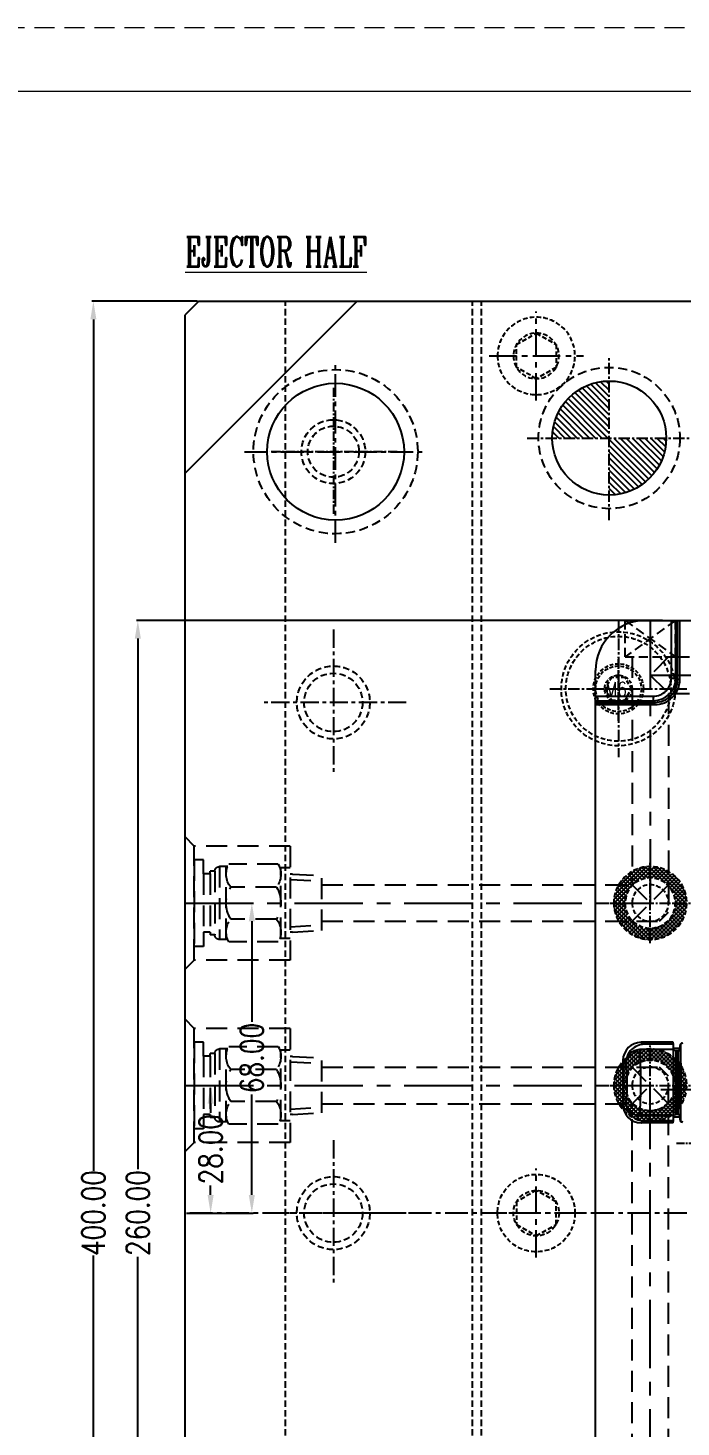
# Model space of a CAD drawing. Header units: millimetres. Extents: x 25970 to 27273, y -22508 to -21586.
# Drawn here: x 26412.1 to 26555.3, y -21892.7 to -21585.8 of the extents above; entities that cross this region are included whole.
import ezdxf

# ---------------------------------------------------------------- set-up
doc = ezdxf.new("R2010")
doc.units = ezdxf.units.MM
doc.header["$LTSCALE"] = 8
for name, pattern in [('CENTER', [2, 1.25, -0.25, 0.25, -0.25]), ('CENTER2', [1.125, 0.75, -0.125, 0.125, -0.125]), ('DASHED', [0.75, 0.5, -0.25]), ('HIDDEN', [0.375, 0.25, -0.125]), ('HIDDEN2', [0.1875, 0.125, -0.0625])]:
    doc.linetypes.add(name, pattern=pattern)
doc.layers.get('DEFPOINTS').update_dxf_attribs({"color": 6})
for name, color, linetype in [('Cav-cor', 30, 'Continuous'), ('cen', 1, 'CENTER'), ('CL', 1, 'Continuous'), ('ha', 8, 'Continuous'), ('hidden', 4, 'HIDDEN'), ('m', 144, 'HIDDEN2'), ('PIN', 5, 'Continuous'), ('SCREW', 52, 'HIDDEN'), ('SP', 3, 'Continuous'), ('WT', 4, 'Continuous')]:
    doc.layers.add(name, color=color, linetype=linetype)
doc.layers.add('dim', color=3, linetype='Continuous', lineweight=15)
doc.layers.add('MBOM-ASSIS-LAYER', color=71, linetype='Continuous', lineweight=9)
doc.styles.add('ROMANC', font='RomanC.ttf', dxfattribs={"width": 0.8, "height": 7})
doc.styles.get("Standard").update_dxf_attribs({"font": 'txt.shx', "width": 0.8, "bigfont": 'chineset.shx'})
doc.dimstyles.new('ISO-25', dxfattribs={"dimtxt": 5, "dimasz": 4, "dimexe": 0.3, "dimexo": 0.3, "dimtad": 0, "dimzin": 1, "dimdsep": 46, "dimtxsty": 'Standard', "dimcen": 0, "dimclrd": 3, "dimclre": 3, "dimclrt": 3, "dimazin": 0, "dimtfac": 1, "dimtofl": 0, "dimtmove": 0, "dimatfit": 0, "dimfxl": 0, "dimarcsym": 0})

# ---------------------------------------------------------------- blocks, each defined once
blk = doc.blocks.new('10')
at = {"layer": 'cen', "ltscale": 0.6}
for p, q in [((0, 9.76), (0, -9.76)), ((-10.35, 0), (10.35, 0))]:
    blk.add_line(p, q, dxfattribs=at)
at = {"layer": 'm'}
blk.add_lwpolyline([(0, 5), (-4.33, 2.5), (-4.33, -2.5), (0, -5), (4.33, -2.5), (4.33, 2.5)], close=True, dxfattribs=at)
for radius in [8.5, 5]:
    blk.add_circle((0, 0), radius, dxfattribs=at)
blk = doc.blocks.new('*D26482')
at = {"layer": 'DEFPOINTS', "color": 0}
for p in [(26426.48, -21645.73), (26449.61, -21645.73), (26449.61, -22045.73)]:
    blk.add_point(p, dxfattribs=at)
at = {"layer": 'dim', "color": 3, "lineweight": -2}
for p, q in [((26449.31, -21645.73), (26426.18, -21645.73)), ((26426.48, -21649.73), (26426.48, -21836.44)), ((26426.48, -22041.73), (26426.48, -21855.02)), ((26449.31, -22045.73), (26426.18, -22045.73))]:
    blk.add_line(p, q, dxfattribs=at)
at = {"layer": 'dim', "color": 3}
for points in [[(26427.15, -21649.73), (26425.82, -21649.73), (26426.48, -21645.73)], [(26425.82, -22041.73), (26427.15, -22041.73), (26426.48, -22045.73)]]:
    blk.add_solid(points, dxfattribs=at)
at = {"layer": 'dim', "color": 3, "insert": (26426.48, -21845.73), "char_height": 5, "attachment_point": 5, "rotation": 90}
blk.add_mtext('400.00', dxfattribs=at)
blk = doc.blocks.new('20130710.090407')
at = {"layer": 'SCREW', "linetype": 'CENTER', "ltscale": 0.15}
for p, q in [((0, -7.04), (0, 7.04)), ((-7, 0), (7, 0))]:
    blk.add_line(p, q, dxfattribs=at)
at = {"layer": 'SCREW', "linetype": 'HIDDEN', "ltscale": 0.4}
blk.add_lwpolyline([(-1.44, 2.5), (-2.89, 0), (-1.44, -2.5), (1.44, -2.5), (2.89, 0), (1.44, 2.5)], close=True, dxfattribs=at)
for radius in [5.5, 5, 3]:
    blk.add_circle((0, 0), radius, dxfattribs=at)
at = {"layer": 'dim', "style": 'ROMANC', "width": 0.8}
blk.add_text('M6', height=3.172, dxfattribs=at).set_placement((-2.88, -1.7))
blk = doc.blocks.new('20130710.090411')
at = {"layer": 'SP', "color": 145, "linetype": 'CENTER', "ltscale": 0.25}
for p, q in [((0, 15), (0, -15)), ((-15, 0), (15, 0))]:
    blk.add_line(p, q, dxfattribs=at)
at = {"layer": 'SP', "color": 145, "linetype": 'HIDDEN', "ltscale": 0.5}
for radius in [12.5, 11.5]:
    blk.add_circle((0, 0), radius, dxfattribs=at)
at = {"layer": 'SCREW'}
blk.add_blockref('20130710.090407', (0, 0), dxfattribs=at)
blk = doc.blocks.new('*D26511')
at = {"layer": 'DEFPOINTS', "color": 0}
for p in [(26551.61, -21715.73), (26436.23, -21975.73), (26551.61, -21975.73)]:
    blk.add_point(p, dxfattribs=at)
at = {"layer": 'dim', "color": 3, "lineweight": -2}
for p, q in [((26551.31, -21715.73), (26435.93, -21715.73)), ((26436.23, -21719.73), (26436.23, -21836.11)), ((26436.23, -21971.73), (26436.23, -21855.36)), ((26551.31, -21975.73), (26435.93, -21975.73))]:
    blk.add_line(p, q, dxfattribs=at)
at = {"layer": 'dim', "color": 3}
for points in [[(26436.9, -21719.73), (26435.57, -21719.73), (26436.23, -21715.73)], [(26435.57, -21971.73), (26436.9, -21971.73), (26436.23, -21975.73)]]:
    blk.add_solid(points, dxfattribs=at)
at = {"layer": 'dim', "color": 3, "insert": (26436.23, -21845.73), "char_height": 5, "attachment_point": 5, "rotation": 90}
blk.add_mtext('260.00', dxfattribs=at)
blk = doc.blocks.new('20100617.142056')
at = {"layer": 'MBOM-ASSIS-LAYER', "linetype": 'DASHED'}
blk.add_line((0, 841), (-1189, 841), dxfattribs=at)
at = {"layer": 'MBOM-ASSIS-LAYER'}
blk.add_line((-12.7, 828.3), (-1176.3, 828.3), dxfattribs=at)
blk = doc.blocks.new('20150513.114825')
at = {"layer": 'WT', "color": 125, "linetype": 'HIDDEN'}
for p, q in [((-5.5, 8), (5.5, 8)), ((5.5, 8), (-5.5, 0)), ((-5.5, 8), (5.5, 0)), ((-5.5, 0), (-5.5, 8)), ((5.5, 0), (5.5, 8)), ((-5.5, 0), (5.5, 0))]:
    blk.add_line(p, q, dxfattribs=at)
blk = doc.blocks.new('20150513.114820')
at = {"layer": 'WT', "linetype": 'Continuous'}
h = blk.add_hatch(dxfattribs=at)
h.set_pattern_fill('ANSI37', color=125, scale=5, angle=270, style=0)
h.set_pattern_definition([(315, (23425.0146, -23957.4168), (0.441941738, 0.441941738), []), (45, (23425.0146, -23957.4168), (-0.441941738, 0.441941738), [])])
h.paths.add_polyline_path([(8, 0), (5.5, 0, 1), (-5.5, 0), (-8, 0, -1)])
h.paths.add_polyline_path([(-8, 0), (-5.5, 0, 0.414214), (0, -5.5, 0.414214), (5.5, 0), (8, 0, -0.414214), (0, -8, -0.414214)])
at = {"layer": 'WT', "color": 125, "linetype": 'CENTER2', "ltscale": 0.4}
for p, q in [((0, 8.79), (0, -8.79)), ((8.79, 0), (-8.79, 0))]:
    blk.add_line(p, q, dxfattribs=at)
at = {"layer": 'WT', "color": 125, "linetype": 'HIDDEN2'}
for radius in [8, 5.5, 4]:
    blk.add_circle((0, 0), radius, dxfattribs=at)
blk = doc.blocks.new('*D27266')
at = {"layer": 'DEFPOINTS', "color": 0}
for p in [(26446.61, -21817.73), (26452.2, -21817.73), (26446.61, -21845.73)]:
    blk.add_point(p, dxfattribs=at)
at = {"layer": 'dim', "color": 3, "lineweight": -2}
for p, q in [((26446.91, -21817.73), (26452.5, -21817.73)), ((26452.2, -21821.73), (26452.2, -21823.77)), ((26452.2, -21841.73), (26452.2, -21839.69)), ((26446.91, -21845.73), (26452.5, -21845.73))]:
    blk.add_line(p, q, dxfattribs=at)
at = {"layer": 'dim', "color": 3}
for points in [[(26452.87, -21821.73), (26451.53, -21821.73), (26452.2, -21817.73)], [(26451.53, -21841.73), (26452.87, -21841.73), (26452.2, -21845.73)]]:
    blk.add_solid(points, dxfattribs=at)
at = {"layer": 'dim', "color": 3, "insert": (26452.2, -21831.73), "char_height": 5, "attachment_point": 5, "rotation": 90}
blk.add_mtext('28.00', dxfattribs=at)
blk = doc.blocks.new('*D27267')
at = {"layer": 'DEFPOINTS', "color": 0}
for p in [(26446.61, -21777.73), (26461.23, -21777.73), (26446.91, -21845.73)]:
    blk.add_point(p, dxfattribs=at)
at = {"layer": 'dim', "color": 3, "lineweight": -2}
for p, q in [((26446.91, -21777.73), (26461.53, -21777.73)), ((26461.23, -21781.73), (26461.23, -21803.77)), ((26461.23, -21841.73), (26461.23, -21819.69)), ((26447.21, -21845.73), (26461.53, -21845.73))]:
    blk.add_line(p, q, dxfattribs=at)
at = {"layer": 'dim', "color": 3}
for points in [[(26461.9, -21781.73), (26460.56, -21781.73), (26461.23, -21777.73)], [(26460.56, -21841.73), (26461.9, -21841.73), (26461.23, -21845.73)]]:
    blk.add_solid(points, dxfattribs=at)
at = {"layer": 'dim', "color": 3, "insert": (26461.23, -21811.73), "char_height": 5, "attachment_point": 5, "rotation": 90}
blk.add_mtext('68.00', dxfattribs=at)
blk = doc.blocks.new('20160903.151524')
at = {"layer": 'WT', "color": 125, "linetype": 'HIDDEN', "ltscale": 2.3}
for p, q in [((-6.35, 23.56), (-6.01, 30)), ((-6.01, 30), (6.01, 30)), ((-5.19, 23), (-4.82, 30)), ((5.19, 23), (4.82, 30)), ((6.35, 23.56), (6.01, 30)), ((12.5, 23), (-12.5, 23)), ((-12.5, 23), (-12.5, 2)), ((-7.75, 23), (-7.75, 20.77)), ((-6.35, 23.56), (-6.35, 23)), ((6.35, 23.56), (6.35, 23)), ((7.75, 23), (7.75, 20.77)), ((12.5, 23), (12.5, 2)), ((-8.5, 20.43), (-8.5, 9.57)), ((-7.75, 21), (7.75, 21)), ((-3.5, 20.01), (-3.5, 9.99)), ((3.5, 20.01), (3.5, 9.99)), ((8.5, 20.43), (8.5, 9.57)), ((-8, 9.33), (-8, 7.51)), ((8, 9.33), (8, 7.51)), ((-8, 9), (8, 9)), ((8, 7.51), (-8, 7.51)), ((7, 6.51), (-7, 6.51)), ((-7, 6.51), (-7, 5.51)), ((7, 6.51), (7, 5.51)), ((-9.5, 4.01), (-9.5, 2)), ((-6.4, 4.01), (-9.5, 4.01)), ((-6.4, 5.51), (-7, 5.51)), ((-6.4, 5.51), (-7, 5.51)), ((6.4, 5.51), (-6.4, 5.51)), ((-6.4, 5.51), (-6.4, 4.01)), ((6.4, 4.01), (-6.4, 4.01)), ((6.4, 5.51), (6.4, 4.01)), ((6.4, 5.51), (7, 5.51)), ((6.4, 5.51), (7, 5.51)), ((6.4, 4.01), (9.5, 4.01)), ((9.5, 4.01), (9.5, 2)), ((-12.5, 2), (-14.5, 0)), ((-14.5, 0), (14.5, 0)), ((-12.5, 2), (12.5, 2)), ((9.5, 2), (-9.5, 2)), ((12.5, 2), (14.5, 0))]:
    blk.add_line(p, q, dxfattribs=at)
at = {"layer": 'WT', "color": 125, "linetype": 'CENTER', "ltscale": 1.5}
blk.add_line((0, 0), (0, 30), dxfattribs=at)
at = {"layer": 'WT', "color": 125, "linetype": 'HIDDEN', "ltscale": 2.3}
for centre, radius, start, end in [((-6.32, 16.53), 4.47, 50.9817, 119.248), ((0, 14.34), 6.66, 58.3016, 121.6984), ((6.32, 16.53), 4.47, 60.752, 129.0183), ((-6.32, 13.47), 4.47, 240.752, 309.0183), ((0, 15.66), 6.66, 238.3016, 301.6984), ((6.32, 13.47), 4.47, 230.9817, 299.248), ((-7, 7.51), 1, 180, 270), ((7, 7.51), 1, 270, 0)]:
    blk.add_arc(centre, radius, start, end, dxfattribs=at)

msp = doc.modelspace()

# ---------------------------------------------------------------- hatches: boundary and pattern name
at = {"layer": 'ha'}
h = msp.add_hatch(dxfattribs=at)
h.set_pattern_fill('ANSI31', color=256, scale=0.3, style=0)
h.set_pattern_definition([(315, (26325.675, -21611.6286), (-0.6735192, -0.6735192), [])])
h.paths.add_polyline_path([(26539.607, -21675.733), (26527.107, -21675.733, -0.4142136), (26539.607, -21663.233)])
h.paths.add_polyline_path([(26539.607, -21688.233), (26539.607, -21675.733), (26552.107, -21675.733, -0.4142136)])
h.paths.add_polyline_path([(26703.607, -21675.733), (26691.107, -21675.733, -0.4142136), (26703.607, -21663.233)])
h.paths.add_polyline_path([(26703.607, -21688.233), (26703.607, -21675.733), (26716.107, -21675.733, -0.4142136)])

# ---------------------------------------------------------------- linework, layer by layer
for p, q in [((26449.607, -21645.733), (26446.607, -21648.733)), ((26484.323, -21645.733), (26446.607, -21683.448)), ((26449.607, -21645.733), (26793.607, -21645.733)), ((26446.607, -22042.733), (26446.607, -21648.733))]:
    msp.add_line(p, q)
at = {"color": 8, "linetype": 'HIDDEN', "ltscale": 0.7}
for p, q in [((26468.607, -22045.733), (26468.607, -21645.733)), ((26509.607, -22045.733), (26509.607, -21645.733)), ((26511.607, -22045.733), (26511.607, -21645.733))]:
    msp.add_line(p, q, dxfattribs=at)
at = {"color": 8, "linetype": 'CENTER', "ltscale": 0.2}
for p, q in [((26479.107, -21664.733), (26479.107, -21692.733)), ((26493.107, -21678.733), (26465.107, -21678.733))]:
    msp.add_line(p, q, dxfattribs=at)
at = {"color": 8, "linetype": 'CENTER', "ltscale": 0.4}
for p, q in [((26479.107, -21717.733), (26479.107, -21749.733)), ((26495.107, -21733.733), (26463.107, -21733.733)), ((26479.107, -21829.733), (26479.107, -21861.733)), ((26495.107, -21845.733), (26463.107, -21845.733))]:
    msp.add_line(p, q, dxfattribs=at)
for centre, radius in [((26479.607, -21678.733), 15), ((26539.607, -21675.733), 12.5)]:
    msp.add_circle(centre, radius)
at = {"color": 8, "linetype": 'HIDDEN', "ltscale": 0.7}
for centre, radius in [((26479.107, -21678.733), 7), ((26479.107, -21678.733), 5.6), ((26479.107, -21733.733), 8), ((26479.107, -21733.733), 6.4), ((26479.107, -21845.733), 8), ((26479.107, -21845.733), 6.4)]:
    msp.add_circle(centre, radius, dxfattribs=at)
at = {"layer": 'Cav-cor', "color": 241}
for p, q in [((26547.607, -21715.733), (26695.607, -21715.733)), ((26553.239, -21728.37), (26553.239, -21715.733)), ((26554.238, -21728.37), (26554.238, -21715.733)), ((26554.583, -21728.715), (26554.583, -21715.733)), ((26555.082, -21728.715), (26555.082, -21715.733)), ((26536.607, -21964.733), (26536.607, -21726.733)), ((26553.239, -21728.37), (26554.238, -21728.37)), ((26554.238, -21728.37), (26554.583, -21728.715)), ((26555.082, -21728.715), (26554.583, -21728.715)), ((26536.607, -21732.364), (26549.245, -21732.364)), ((26536.607, -21733.363), (26549.245, -21733.363)), ((26536.607, -21733.708), (26549.589, -21733.708)), ((26536.607, -21734.207), (26549.589, -21734.207)), ((26549.245, -21732.364), (26549.245, -21733.363)), ((26549.245, -21733.363), (26549.589, -21733.708)), ((26549.589, -21734.207), (26549.589, -21733.708)), ((26547.318, -21808.706), (26546.604, -21808.278)), ((26553.617, -21808.278), (26546.604, -21808.278)), ((26553.689, -21808.706), (26553.617, -21808.278)), ((26553.689, -21809.839), (26546.255, -21809.839)), ((26553.689, -21808.706), (26547.318, -21808.706)), ((26555.199, -21809.604), (26553.677, -21809.604)), ((26553.689, -21809.839), (26553.689, -21808.706)), ((26554.689, -21810.114), (26554.179, -21810.114)), ((26555.148, -21809.604), (26555.148, -21808.941)), ((26555.148, -21808.941), (26555.213, -21809.006)), ((26542.607, -21812.265), (26542.607, -21821.936)), ((26543.321, -21812.693), (26542.607, -21812.265)), ((26543.321, -21812.95), (26543.321, -21812.693)), ((26542.607, -21821.936), (26543.321, -21821.508)), ((26543.321, -21821.508), (26543.321, -21821.251)), ((26553.689, -21824.362), (26546.255, -21824.362)), ((26546.604, -21825.923), (26547.318, -21825.495)), ((26553.617, -21825.923), (26546.604, -21825.923)), ((26553.689, -21825.495), (26547.318, -21825.495)), ((26553.617, -21825.923), (26553.689, -21825.495)), ((26553.678, -21824.598), (26555.199, -21824.598)), ((26553.689, -21825.495), (26553.689, -21824.362)), ((26553.991, -21824.124), (26554.179, -21824.088)), ((26554.689, -21824.088), (26554.179, -21824.088)), ((26555.148, -21825.261), (26555.148, -21824.598)), ((26555.213, -21825.195), (26555.148, -21825.261))]:
    msp.add_line(p, q, dxfattribs=at)
for points in [[(26554.179, -21810.114), (26553.952, -21810.06), (26553.78, -21809.921)], [(26553.689, -21824.467), (26553.717, -21824.382), (26553.818, -21824.238), (26553.991, -21824.124)]]:
    msp.add_lwpolyline(points, dxfattribs=at)
for centre, radius, start, end in [((26547.607, -21726.733), 11, 90, 180), ((26549.244, -21728.369), 4.994, 270.01243, 359.98757), ((26549.247, -21728.372), 3.992, 269.97131, 0.02862), ((26549.592, -21728.717), 5.49, 269.9718, 0.02799), ((26549.594, -21728.719), 4.989, 269.94997, 0.05003), ((26554.641, -21809.61), 0.504, 270.06954, 342.43292), ((26554.689, -21809.604), 0.51, 270.00109, 0.00109), ((26555.723, -21809.006), 0.51, 90.00527, 179.99473), ((26554.64, -21824.597), 0.509, 71.6341, 84.67814), ((26554.689, -21824.598), 0.51, 359.99891, 89.99891), ((26555.723, -21825.195), 0.51, 180.00527, 269.99473)]:
    msp.add_arc(centre, radius, start, end, dxfattribs=at)
for centre, major_axis, ratio, start_param, end_param in [((26546.623, -21812.284), (3.449, -2.066), 0.9948398, 2.1127811, 3.679016), ((26553.669, -21817.101), (0, 7.6), 0.0087269, -2.8418617, -0.2997309), ((26555.658, -21808.941), (0.361, -0.361), 0.9999239, 2.3562326, 3.9269527), ((26546.623, -21821.917), (3.449, 2.066), 0.9948398, 2.6041693, 4.1704042), ((26555.658, -21825.261), (-0.361, -0.361), 0.9999239, -0.7853601, 0.7853601)]:
    msp.add_ellipse(centre, major_axis=major_axis, ratio=ratio, start_param=start_param, end_param=end_param, dxfattribs=at)
for points, knots in [([(26547.318, -21808.706), (26546.796, -21808.706), (26545.74, -21808.915), (26544.405, -21809.809), (26543.663, -21810.931), (26543.367, -21811.941), (26543.319, -21812.468), (26543.319, -21812.73)], [0, 0, 0, 0, 0.2497143, 0.4993909, 0.7490739, 0.8745649, 1, 1, 1, 1]), ([(26543.319, -21812.73), (26543.346, -21812.354), (26543.522, -21811.605), (26544.16, -21810.641), (26545.118, -21809.991), (26545.879, -21809.839), (26546.255, -21809.839)], [0, 0, 0, 0, 0.2503056, 0.5002559, 0.7501366, 1, 1, 1, 1]), ([(26546.255, -21824.362), (26546.281, -21824.214), (26546.324, -21823.86), (26546.402, -21822.944), (26546.473, -21821.463), (26546.527, -21819.397), (26546.545, -21817.101), (26546.527, -21814.804), (26546.473, -21812.738), (26546.402, -21811.257), (26546.324, -21810.342), (26546.281, -21809.987), (26546.255, -21809.839)], [0, 0, 0, 0, 0.0309394, 0.0736005, 0.1896005, 0.336621, 0.4999998, 0.6633785, 0.810399, 0.926399, 0.9690606, 1, 1, 1, 1]), ([(26554.179, -21810.114), (26554.182, -21810.114), (26554.182, -21810.131), (26554.187, -21810.151), (26554.189, -21810.197), (26554.191, -21810.23), (26554.192, -21810.25)], [0, 0, 0, 0, 0.0667421, 0.2548659, 0.5660289, 1, 1, 1, 1]), ([(26554.192, -21810.25), (26554.198, -21810.372), (26554.206, -21810.69), (26554.221, -21811.588), (26554.234, -21813.13), (26554.242, -21814.898), (26554.245, -21816.513), (26554.245, -21817.783), (26554.242, -21819.029), (26554.238, -21820.21), (26554.233, -21821.135), (26554.228, -21821.813), (26554.223, -21822.265), (26554.219, -21822.673), (26554.214, -21823.033), (26554.209, -21823.344), (26554.203, -21823.601), (26554.198, -21823.782), (26554.194, -21823.899), (26554.192, -21823.965), (26554.188, -21824.015), (26554.186, -21824.055), (26554.182, -21824.073), (26554.182, -21824.088), (26554.179, -21824.088)], [0, 0, 0, 0, 0.0265176, 0.0688438, 0.1947331, 0.360826, 0.452133, 0.5448884, 0.6359611, 0.7222769, 0.8009221, 0.8365267, 0.8692428, 0.8987952, 0.9249338, 0.947437, 0.9661173, 0.9808135, 0.9866301, 0.9914068, 0.9951331, 0.9978051, 0.9994216, 1, 1, 1, 1]), ([(26554.702, -21823.951), (26554.708, -21823.829), (26554.716, -21823.512), (26554.731, -21822.614), (26554.744, -21821.071), (26554.752, -21819.303), (26554.755, -21817.688), (26554.755, -21816.419), (26554.752, -21815.172), (26554.748, -21813.991), (26554.743, -21813.066), (26554.738, -21812.388), (26554.733, -21811.937), (26554.729, -21811.529), (26554.724, -21811.168), (26554.719, -21810.857), (26554.713, -21810.6), (26554.709, -21810.419), (26554.704, -21810.302), (26554.702, -21810.236), (26554.698, -21810.186), (26554.696, -21810.146), (26554.692, -21810.129), (26554.692, -21810.114), (26554.689, -21810.114)], [0, 0, 0, 0, 0.0265141, 0.0688375, 0.1947232, 0.3608154, 0.4521229, 0.5448793, 0.6359533, 0.7222706, 0.8009174, 0.8365228, 0.8692396, 0.8987926, 0.9249319, 0.9474357, 0.9661164, 0.980813, 0.9866298, 0.9914066, 0.9951331, 0.9978052, 0.9994217, 1, 1, 1, 1]), ([(26555.199, -21824.598), (26555.202, -21824.598), (26555.202, -21824.579), (26555.207, -21824.558), (26555.209, -21824.509), (26555.212, -21824.448), (26555.215, -21824.367), (26555.218, -21824.269), (26555.221, -21824.154), (26555.226, -21823.966), (26555.23, -21823.691), (26555.236, -21823.314), (26555.241, -21822.877), (26555.246, -21822.385), (26555.25, -21821.841), (26555.255, -21821.031), (26555.26, -21819.933), (26555.264, -21818.544), (26555.265, -21817.101), (26555.264, -21815.657), (26555.26, -21814.268), (26555.255, -21813.171), (26555.25, -21812.36), (26555.246, -21811.816), (26555.241, -21811.324), (26555.236, -21810.887), (26555.23, -21810.51), (26555.226, -21810.235), (26555.221, -21810.048), (26555.218, -21809.932), (26555.215, -21809.834), (26555.212, -21809.753), (26555.209, -21809.692), (26555.207, -21809.643), (26555.202, -21809.622), (26555.202, -21809.604), (26555.199, -21809.604)], [0, 0, 0, 0, 0.0006419, 0.0024603, 0.0054694, 0.0096672, 0.015048, 0.0215967, 0.029296, 0.0381284, 0.0591088, 0.0843301, 0.1135574, 0.1465032, 0.1828555, 0.2222594, 0.3086887, 0.4024702, 0.4999999, 0.5975296, 0.6913111, 0.7777405, 0.8171444, 0.8534968, 0.8864425, 0.9156699, 0.9408914, 0.9618719, 0.9707041, 0.9784033, 0.984952, 0.9903327, 0.9945306, 0.9975398, 0.9993582, 1, 1, 1, 1]), ([(26555.213, -21809.006), (26555.216, -21809.009), (26555.216, -21809.026), (26555.221, -21809.057), (26555.223, -21809.11), (26555.227, -21809.18), (26555.23, -21809.269), (26555.235, -21809.425), (26555.24, -21809.666), (26555.246, -21810.007), (26555.252, -21810.416), (26555.258, -21810.888), (26555.263, -21811.42), (26555.267, -21812.005), (26555.273, -21812.878), (26555.278, -21814.058), (26555.282, -21815.55), (26555.283, -21817.101), (26555.282, -21818.651), (26555.278, -21820.143), (26555.273, -21821.323), (26555.267, -21822.196), (26555.263, -21822.782), (26555.258, -21823.313), (26555.252, -21823.785), (26555.246, -21824.194), (26555.24, -21824.535), (26555.235, -21824.776), (26555.23, -21824.932), (26555.227, -21825.022), (26555.223, -21825.092), (26555.221, -21825.144), (26555.216, -21825.175), (26555.216, -21825.192), (26555.213, -21825.195)], [0, 0, 0, 0, 0.0008383, 0.0028477, 0.0060346, 0.0103961, 0.0159254, 0.0226075, 0.0393603, 0.0605015, 0.0858238, 0.1150935, 0.1480258, 0.1843125, 0.2236031, 0.3096844, 0.4029988, 0.5, 0.5970011, 0.6903156, 0.7763969, 0.8156875, 0.8519742, 0.8849065, 0.9141762, 0.9394985, 0.9606398, 0.9773925, 0.9840746, 0.9896039, 0.9939654, 0.9971524, 0.9991617, 1, 1, 1, 1]), ([(26543.321, -21821.251), (26543.364, -21821.016), (26543.43, -21820.451), (26543.498, -21819.492), (26543.541, -21818.346), (26543.555, -21817.101), (26543.541, -21815.856), (26543.498, -21814.709), (26543.43, -21813.751), (26543.364, -21813.186), (26543.321, -21812.95)], [0, 0, 0, 0, 0.0863351, 0.2047908, 0.3463582, 0.5000044, 0.6536511, 0.7952188, 0.9136776, 1, 1, 1, 1]), ([(26546.255, -21824.362), (26545.879, -21824.362), (26545.118, -21824.21), (26544.16, -21823.56), (26543.522, -21822.596), (26543.346, -21821.847), (26543.319, -21821.471)], [0, 0, 0, 0, 0.2498635, 0.4997441, 0.7496945, 1, 1, 1, 1]), ([(26543.319, -21821.471), (26543.319, -21821.733), (26543.367, -21822.26), (26543.663, -21823.27), (26544.405, -21824.392), (26545.74, -21825.286), (26546.796, -21825.495), (26547.318, -21825.495)], [0, 0, 0, 0, 0.1254351, 0.2509261, 0.5006091, 0.7502857, 1, 1, 1, 1]), ([(26554.689, -21824.088), (26554.692, -21824.088), (26554.692, -21824.07), (26554.697, -21824.05), (26554.699, -21824.004), (26554.701, -21823.971), (26554.702, -21823.951)], [0, 0, 0, 0, 0.0667505, 0.2548745, 0.5660334, 1, 1, 1, 1]), ([(26555.148, -21824.598), (26555.148, -21824.484), (26555.073, -21824.268), (26554.89, -21824.143), (26554.801, -21824.113)], [0, 0, 0, 0, 0.5472725, 1, 1, 1, 1])]:
    msp.add_open_spline(points, degree=3, knots=knots, dxfattribs=at)
msp.add_open_spline([(26555.123, -21809.759), (26555.139, -21809.709), (26555.148, -21809.656), (26555.148, -21809.604)], degree=3, dxfattribs=at)
at = {"layer": 'cen', "ltscale": 0.25}
for p, q in [((26539.607, -21693.733), (26539.607, -21657.733)), ((26521.607, -21675.733), (26557.607, -21675.733))]:
    msp.add_line(p, q, dxfattribs=at)
at = {"layer": 'cen', "ltscale": 0.5}
for p, q in [((26479.607, -21698.733), (26479.607, -21658.733)), ((26459.607, -21678.733), (26499.607, -21678.733))]:
    msp.add_line(p, q, dxfattribs=at)
at = {"layer": 'CL', "color": 6, "linetype": 'CENTER'}
msp.add_line((26606.316, -21818.733), (26550.899, -21818.733), dxfattribs=at)
at = {"layer": 'CL', "color": 7, "linetype": 'CENTER', "ltscale": 0.5}
msp.add_line((26796.607, -21845.733), (26446.607, -21845.733), dxfattribs=at)
at = {"layer": 'hidden'}
for centre, radius in [((26479.607, -21678.733), 18), ((26539.607, -21675.733), 15.5)]:
    msp.add_circle(centre, radius, dxfattribs=at)
at = {"layer": 'PIN', "color": 113, "linetype": 'CENTER2', "ltscale": 0.3}
msp.add_line((26554.339, -21830.361), (26568.196, -21830.361), dxfattribs=at)
at = {"layer": 'WT', "color": 125, "linetype": 'CENTER', "ltscale": 1.5}
for p, q in [((26548.607, -21715.733), (26548.607, -21777.733)), ((26548.607, -21727.733), (26706.607, -21727.733)), ((26446.607, -21777.733), (26548.607, -21777.733)), ((26446.607, -21817.733), (26548.607, -21817.733)), ((26548.607, -21975.733), (26548.607, -21817.733))]:
    msp.add_line(p, q, dxfattribs=at)
at = {"layer": 'WT', "color": 125, "linetype": 'HIDDEN', "ltscale": 2.3}
for p, q in [((26544.607, -21723.733), (26544.607, -21773.733)), ((26552.607, -21723.733), (26548.607, -21727.733)), ((26552.607, -21723.733), (26690.607, -21723.733)), ((26548.607, -21727.733), (26552.607, -21731.733)), ((26552.607, -21731.733), (26690.607, -21731.733)), ((26552.607, -21731.733), (26552.607, -21779.733)), ((26476.607, -21773.733), (26544.607, -21773.733)), ((26544.607, -21773.733), (26548.607, -21777.733)), ((26552.607, -21773.733), (26544.607, -21781.733)), ((26550.607, -21781.733), (26552.607, -21779.733)), ((26476.607, -21781.733), (26550.607, -21781.733)), ((26476.607, -21813.733), (26550.607, -21813.733)), ((26552.607, -21821.733), (26544.607, -21813.733)), ((26552.607, -21815.733), (26550.607, -21813.733)), ((26552.607, -21959.733), (26552.607, -21815.733)), ((26544.607, -21821.733), (26548.607, -21817.733)), ((26476.607, -21821.733), (26544.607, -21821.733)), ((26544.607, -21967.733), (26544.607, -21821.733))]:
    msp.add_line(p, q, dxfattribs=at)

# ---------------------------------------------------------------- block references
at = {"layer": 'dim', "xscale": -1, "rotation": 180}
msp.add_blockref('10', (26523.607, -21657.733), dxfattribs=at)
at = {"layer": 'dim', "rotation": 180}
msp.add_blockref('10', (26523.607, -21845.733), dxfattribs=at)
at = {"layer": 'MBOM-ASSIS-LAYER', "xscale": 1.09605007185252, "yscale": 1.09605007185252, "zscale": 1.09605007185252}
msp.add_blockref('20100617.142056', (27272.899, -22507.575), dxfattribs=at)
at = {"layer": 'SP'}
msp.add_blockref('20130710.090411', (26541.607, -21730.733), dxfattribs=at)
at = {"layer": 'WT', "color": 125, "linetype": 'HIDDEN', "ltscale": 2.3}
msp.add_blockref('20150513.114825', (26548.607, -21723.733), dxfattribs=at)
at = {"layer": 'WT', "xscale": -1}
for name, p, rotation in [('20160903.151524', (26446.607, -21777.733), -90), ('20150513.114820', (26548.607, -21777.733), 90), ('20160903.151524', (26446.607, -21817.733), -90), ('20150513.114820', (26548.607, -21817.733), 90)]:
    msp.add_blockref(name, p, dxfattribs=dict(at, rotation=rotation))

# ---------------------------------------------------------------- texts
at = {"layer": 'dim', "style": 'ROMANC', "width": 0.6}
msp.add_text('%%uEJECTOR HALF', height=6.48, dxfattribs=at).set_placement((26446.618, -21638.092))

# ---------------------------------------------------------------- dimensions: what is measured, and where the dimension line sits
at = {"layer": 'dim'}
for base, p1, p2, picture, middle in [((26426.482, -21645.733), (26449.607, -22045.733), (26449.607, -21645.733), '*D26482', (26426.482, -21845.733)), ((26436.232, -21975.733), (26551.607, -21715.733), (26551.607, -21975.733), '*D26511', (26436.232, -21845.733))]:
    dim = msp.add_linear_dim(base=base, p1=p1, p2=p2, angle=90, dimstyle='ISO-25', dxfattribs=at)
    dim.commit()
    dim.dimension.update_dxf_attribs({"geometry": picture, "text_midpoint": middle, "dimtype": 160})
for base, p1, p2, picture, middle in [((26461.231, -21777.733), (26446.907, -21845.733), (26446.607, -21777.733), '*D27267', (26461.231, -21811.733)), ((26452.198, -21817.733), (26446.607, -21845.733), (26446.607, -21817.733), '*D27266', (26452.198, -21831.733))]:
    dim = msp.add_linear_dim(base=base, p1=p1, p2=p2, angle=90, dimstyle='ISO-25', dxfattribs=at)
    dim.commit()
    dim.dimension.update_dxf_attribs({"geometry": picture, "text_midpoint": middle})

doc.saveas('drawing.dxf')
